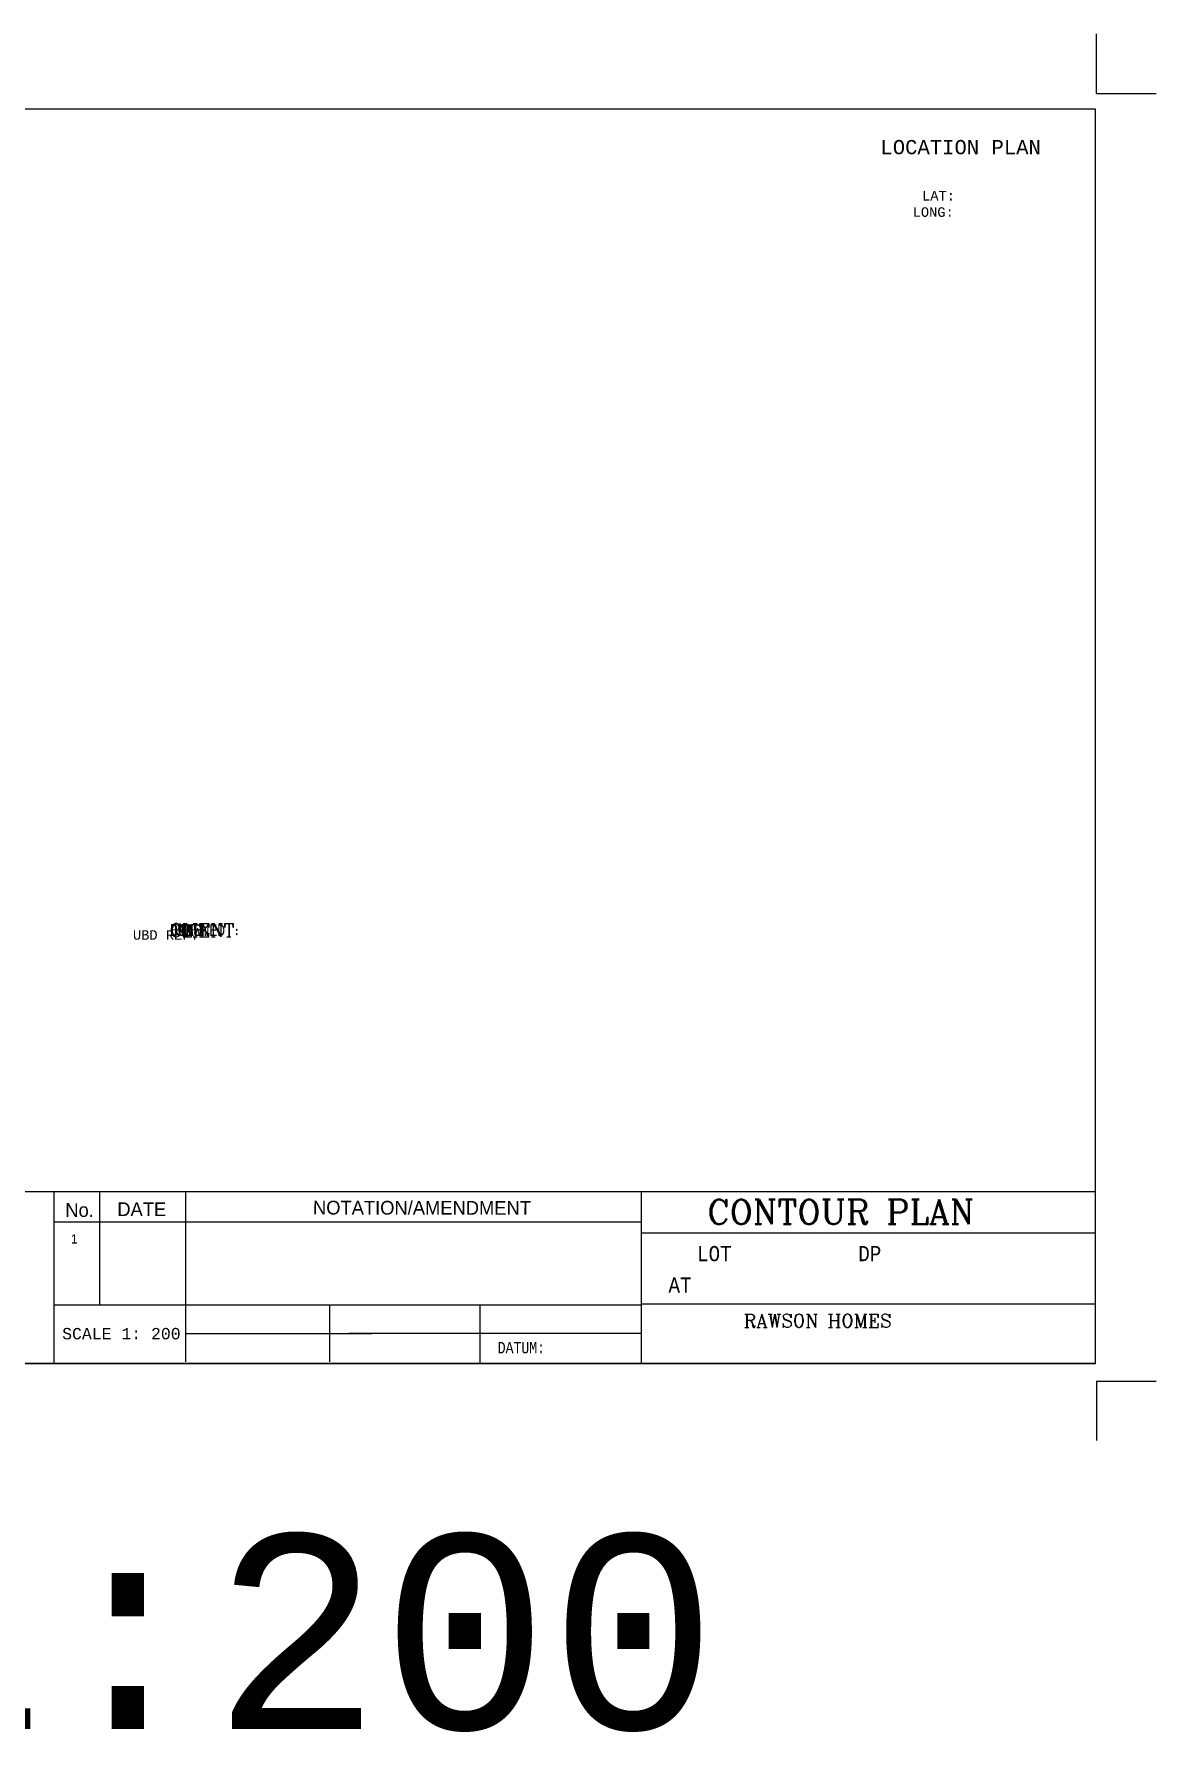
# Model space of a CAD drawing. Extents: x 477 to 783, y 495 to 674.
# Drawn here: x 612.3 to 659.6, y 600.4 to 671.9 of the extents above; entities that cross this region are included whole.
import ezdxf
from ezdxf.enums import TextEntityAlignment as Align

# ---------------------------------------------------------------- set-up
doc = ezdxf.new("R2010")
doc.units = 0
doc.layers.add('11', color=7, linetype='CONTINUOUS')
doc.styles.add('MONOTXT', font='MONOTXT', dxfattribs={"height": 0.2})
doc.styles.add('ROMANC', font='ROMANC', dxfattribs={"height": 0.2})
doc.styles.add('txt', font='TXT', dxfattribs={"height": 0.2})

# ---------------------------------------------------------------- blocks, each defined once
blk = doc.blocks.new('LAT')
at = {"layer": '11', "color": 1, "linetype": 'CONTINUOUS', "style": 'MONOTXT'}
for s, p in [('LAT:', (-2.433, 1.2)), ('LONG:', (-2.656, 0.514))]:
    blk.add_text(s, height=0.4, dxfattribs=at).set_placement(p, align=Align.TOP_CENTER)
blk = doc.blocks.new('*O12')
at = {"layer": '11', "color": 4, "linetype": 'CONTINUOUS'}
for p, q in [((39, 35.223), (39, 37.723)), ((39, 35.223), (41.5, 35.223)), ((39, -18.977), (39, -21.477)), ((39, -18.977), (41.5, -18.977))]:
    blk.add_line(p, q, dxfattribs=at)
at = {"layer": '11', "color": 6, "linetype": 'CONTINUOUS'}
for p, q in [((38.95, 34.556), (-39, 34.556)), ((38.95, -18.243), (38.95, 34.556)), ((-38.999, -10.994), (38.95, -10.994)), ((-4.893, -10.994), (-4.893, -18.243)), ((-2.96, -10.993), (-2.96, -15.772)), ((0.652, -10.993), (0.652, -16.326)), ((19.832, -10.993), (38.95, -10.993)), ((19.833, -10.994), (19.833, -18.243)), ((-4.88, -12.28), (19.832, -12.28)), ((19.832, -12.734), (38.95, -12.734)), ((19.832, -15.724), (38.95, -15.724)), ((-4.893, -15.772), (19.832, -15.772)), ((0.665, -18.168), (0.665, -15.772)), ((6.724, -18.168), (6.724, -15.772)), ((13.05, -18.192), (13.05, -15.795)), ((0.665, -16.969), (8.5, -16.969)), ((19.832, -16.969), (7.527, -16.969)), ((-39, -18.243), (38.95, -18.243)), ((1.253, -18.242), (17.756, -18.242)), ((17.756, -18.243), (36.924, -18.243))]:
    blk.add_line(p, q, dxfattribs=at)
at = {"layer": '11', "color": 1, "linetype": 'CONTINUOUS'}
blk.add_line((38.95, -18.243), (-39.003, -18.243), dxfattribs=at)
blk.add_blockref('LAT', (34.778, 29.913), dxfattribs=at)
at = {"layer": '11', "color": 30, "linetype": 'CONTINUOUS', "style": 'MONOTXT'}
blk.add_text('LOCATION PLAN', height=0.6, dxfattribs=at).set_placement((33.277, 33.26), align=Align.TOP_CENTER)
at = {"layer": '11', "color": 1, "linetype": 'CONTINUOUS', "style": 'MONOTXT'}
blk.add_text('UBD REF: ', height=0.4, dxfattribs=at).set_placement((0, 0), align=Align.TOP_CENTER)
at = {"layer": '11', "color": 4, "linetype": 'CONTINUOUS', "style": 'MONOTXT'}
for s, height, width, p in [('CHECKED: ', 0.479, 0.799582, (0, 0)), ('DGN ', 0.479, 0.799582, (0, 0)), ('DRAWN: ', 0.479, 0.799582, (0, 0)), ('DATE:', 0.479, 0.799582, (0, 0)), ('JOB ', 0.479, 0.799582, (0, 0)), ('LOT           DP                ', 0.64, 0.875, (22.184, -13.613)), ('AT                               ', 0.64, 0.875, (20.982, -14.936)), ('DATUM:          ', 0.479, 0.799582, (13.796, -17.571))]:
    blk.add_text(s, height=height, dxfattribs=dict(at, width=width)).set_placement(p, align=Align.MIDDLE_LEFT)
at = {"layer": '11', "color": 4, "linetype": 'CONTINUOUS', "style": 'ROMANC'}
for s, height in [('REF: ', 0.48), ('CLIENT: ', 0.56)]:
    blk.add_text(s, height=height, dxfattribs=at).set_placement((0, 0), align=Align.MIDDLE_LEFT)
at = {"layer": '11', "color": 6, "linetype": 'CONTINUOUS', "style": 'txt'}
for s, p in [('NOTATION/AMENDMENT', (6.02, -11.677)), ('No.', (-4.404, -11.778)), ('DATE', (-2.216, -11.745))]:
    blk.add_text(s, height=0.577, rotation=359.91682, dxfattribs=at).set_placement(p, align=Align.MIDDLE_LEFT)
at = {"layer": '11', "color": 6, "linetype": 'CONTINUOUS', "style": 'ROMANC'}
blk.add_text('CONTOUR PLAN', height=1.04, dxfattribs=at).set_placement((22.618, -11.857), align=Align.MIDDLE_LEFT)
at = {"layer": '11', "color": 7, "linetype": 'CONTINUOUS', "style": 'txt'}
blk.add_text('1  ', height=0.383, dxfattribs=at).set_placement((-4.167, -12.995), align=Align.MIDDLE_LEFT)
at = {"layer": '11', "color": 1, "linetype": 'CONTINUOUS', "style": 'MONOTXT'}
blk.add_text('SCALE 1: 200', height=0.48, dxfattribs=at).set_placement((-4.536, -16.982), align=Align.MIDDLE_LEFT)
at = {"layer": '11', "color": 4, "linetype": 'CONTINUOUS', "style": 'MONOTXT'}
blk.add_text('A3 1:200', height=8.192, dxfattribs=at).set_placement((-5.31, -29.53), align=Align.MIDDLE)
at = {"layer": '11', "color": 1, "linetype": 'CONTINUOUS', "style": 'MONOTXT'}
blk.add_attdef('TAG00', text='', height=0.4, dxfattribs=at).set_placement((0, 0), align=Align.TOP_CENTER)
at = {"layer": '11', "color": 4, "linetype": 'CONTINUOUS', "style": 'MONOTXT', "width": 0.799582}
for tag in ['TAG10', 'TAG20', 'TAG30', 'TAG50', 'TAG60']:
    blk.add_attdef(tag, text='', height=0.479, dxfattribs=at).set_placement((0, 0), align=Align.MIDDLE_LEFT)
at = {"layer": '11', "color": 4, "linetype": 'CONTINUOUS', "style": 'ROMANC'}
for tag, height in [('TAG40', 0.48), ('TAG70', 0.56)]:
    blk.add_attdef(tag, text='', height=height, dxfattribs=at).set_placement((0, 0), align=Align.MIDDLE_LEFT)

msp = doc.modelspace()

# ---------------------------------------------------------------- block references
at = {"layer": '11', "color": 30, "linetype": 'CONTINUOUS'}
ref = msp.add_blockref('*O12', (618.055, 634.138), dxfattribs=at)
ref.add_attrib('TAG70', 'RAWSON HOMES        ', dxfattribs={"color": 4, "linetype": 'CONTINUOUS', "height": 0.56, "style": 'ROMANC'}).set_placement((642.201, 617.701), align=Align.MIDDLE_LEFT)
ref.add_attrib('TAG100', '1  ', dxfattribs={"color": 7, "linetype": 'CONTINUOUS', "height": 0.383, "style": 'txt'}).set_placement((613.888, 621.142), align=Align.MIDDLE_LEFT)

doc.saveas('drawing.dxf')
